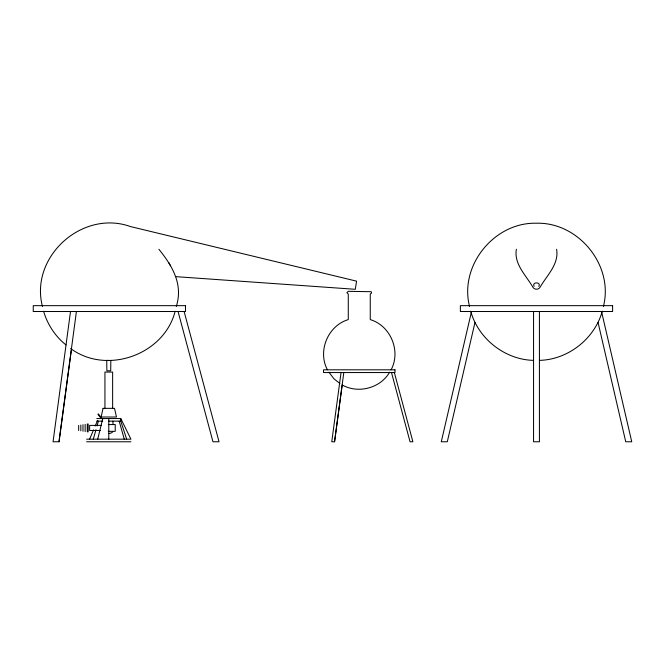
<?xml version="1.0" encoding="UTF-8"?>
<svg xmlns="http://www.w3.org/2000/svg" width="665" height="665" viewBox="0 0 665 665"><rect width="100%" height="100%" fill="white"/><g stroke="black" fill="none" stroke-linecap="round" stroke-linejoin="round"><path stroke-width="1" d="M106.741 360.638L106.866 370.804L110.706 370.804L110.831 360.638M516.364 249.267C513.762 264.213 526.198 275.443 532.914 287.263C534.377 289.915 538.6 289.915 540.055 287.263C546.78 275.443 559.215 264.213 556.605 249.267M70.507 311.511L53.059 441.768L59.069 441.768L71.579 348.435M58.961 441.768L76.417 311.511M341.037 372.55L331.76 441.768L334.578 441.768L342.217 384.769M334.528 441.768L343.805 372.55M471.277 312.525L441.286 441.768L447.296 441.768L474.943 322.616M175.153 311.237C164.213 354.736 106.674 375.268 70.665 348.51M176.292 306.474C183.382 284.188 172.177 265.726 158.893 249.267M602.266 311.237C594.643 338.801 568.043 359.699 539.415 360.372M603.413 306.474C613.986 265.568 578.583 222.019 536.489 223.232C494.386 222.019 458.983 265.568 469.557 306.474M97.713 439.183L102.784 418.543M93.299 439.183L95.984 429.681M97.057 425.883L98.395 421.136M391.095 369.807C401.195 351.17 390.596 325.609 370.255 319.607L370.255 294.063L371.585 293.041L371.228 291.719L348.277 291.312L346.906 292.683L348.277 294.063L348.277 319.607C327.936 325.609 317.338 351.17 327.446 369.807M538.866 286.374C541.476 281.711 531.493 281.711 534.103 286.374M89.6 439.183L93.599 429.798M95.195 426.049L97.597 420.421M389.624 372.192C380.646 387.894 358.967 393.838 343.049 385.417M110.764 360.48A16.517 2.153 88.9 0 0 110.831 360.488A15.844 2.07 88.9 0 1 110.764 360.497L110.59 360.497A15.22 9.26 88.6 0 1 110.232 360.497L106.741 360.397L107.339 360.397M96.791 418.543L120.789 418.543L130.939 439.183L86.633 439.183M96.791 421.136L102.784 421.136M108.786 421.136L120.789 421.136L126.666 439.183M108.287 424.553L115.236 424.553L115.236 431.336L108.287 431.336M101.363 425.401L89.634 425.401L89.634 430.488L100.382 430.488M86.633 441.768L130.939 441.768M176.125 276.673L355.293 289.3L356.556 281.154L130.589 226.599C82.427 209.201 29.493 256.765 42.444 306.474M533.554 360.372C504.926 359.699 478.335 338.801 470.704 311.237M339.865 383.464L334.013 378.851L328.909 372.192M66.018 344.944C55.262 336.44 47.415 324.37 43.582 311.237M101.471 417.928L98.387 413.904L97.913 414.262L101.288 418.659M168.76 262.567L170.448 265.751M119.176 421.136L124.272 439.183M394.345 372.55L412.89 441.768L410.047 441.768L391.502 372.55M184.122 311.511L219.026 441.768L212.966 441.768L178.062 311.511M601.526 311.511L631.75 441.768L625.74 441.768L598.093 322.616M539.415 311.511L539.415 441.768L533.554 441.768L533.554 311.511M120.789 418.543L120.789 421.136M112.975 421.136L112.975 424.553M112.634 408.343L112.634 372.076L104.937 372.076L104.937 408.343M108.786 418.543L108.786 439.183M88.162 423.946L88.162 431.942M87.306 423.946L87.306 431.942M85.145 424.312L85.145 431.577M82.984 424.677L82.984 431.211M80.831 425.035L80.831 430.854M78.669 425.401L78.669 430.488M112.701 431.859A5.544 5.544 0 0 1 108.786 433.489M103.058 408.343L101.097 417.013L116.483 417.013L114.513 408.343L103.058 408.343M185.485 305.659L33.25 305.659L33.25 311.511L185.485 311.511L185.485 305.659M612.606 305.659L460.371 305.659L460.371 311.511L612.606 311.511L612.606 305.659M394.985 369.807L323.547 369.807L323.547 372.55L394.985 372.55L394.985 369.807"/></g></svg>
